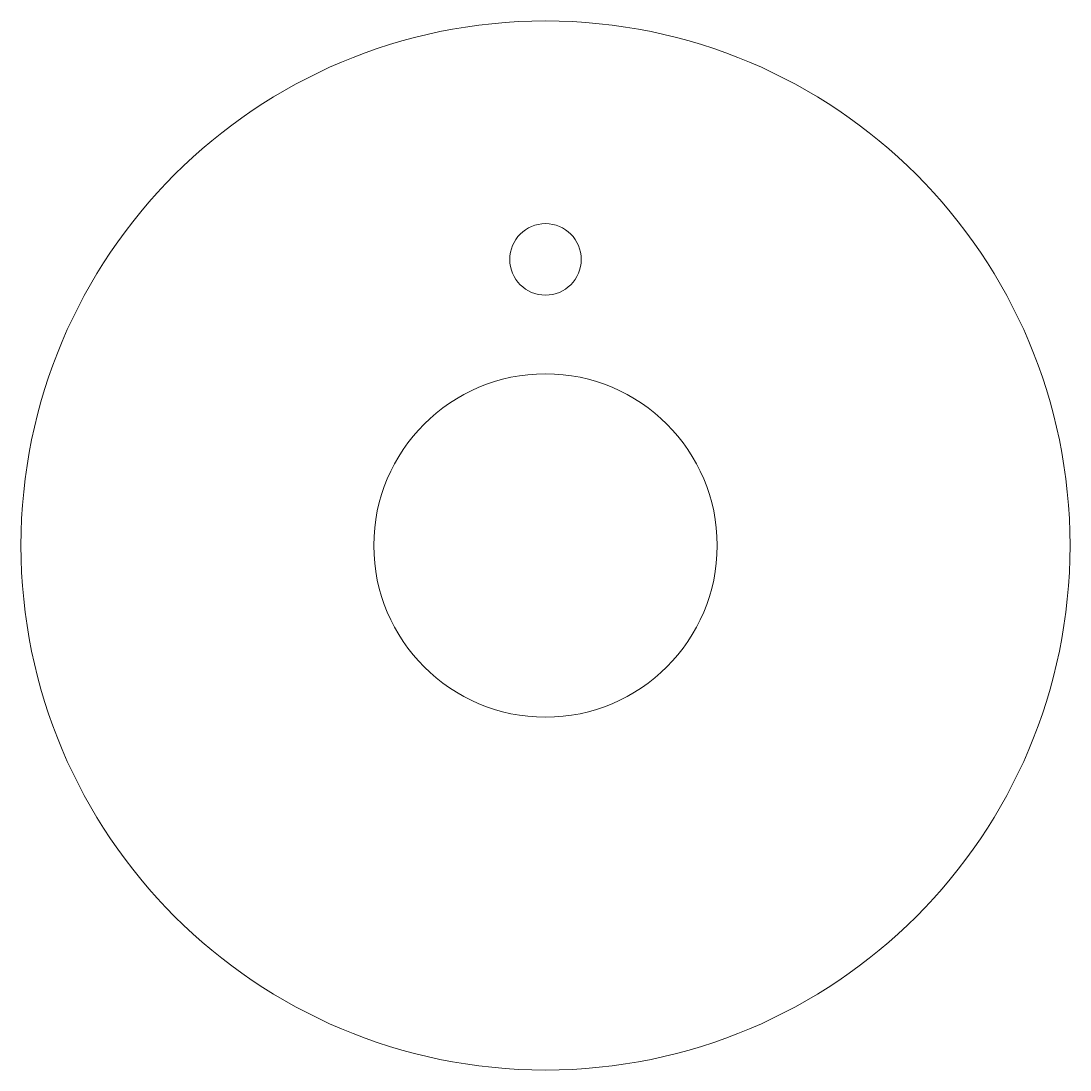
# Model space of a CAD drawing. Header units: millimetres. Extents: x -11 to 11, y -11 to 11.
import ezdxf

# ---------------------------------------------------------------- set-up
doc = ezdxf.new("R2010")
doc.units = ezdxf.units.MM

msp = doc.modelspace()

# ---------------------------------------------------------------- linework, layer by layer
at = {"color": 7, "linetype": 'Continuous', "lineweight": 15}
for centre, radius in [((0, 0), 11), ((0, 6), 0.75), ((0, 0), 3.6)]:
    msp.add_circle(centre, radius, dxfattribs=at)

doc.saveas('drawing.dxf')
